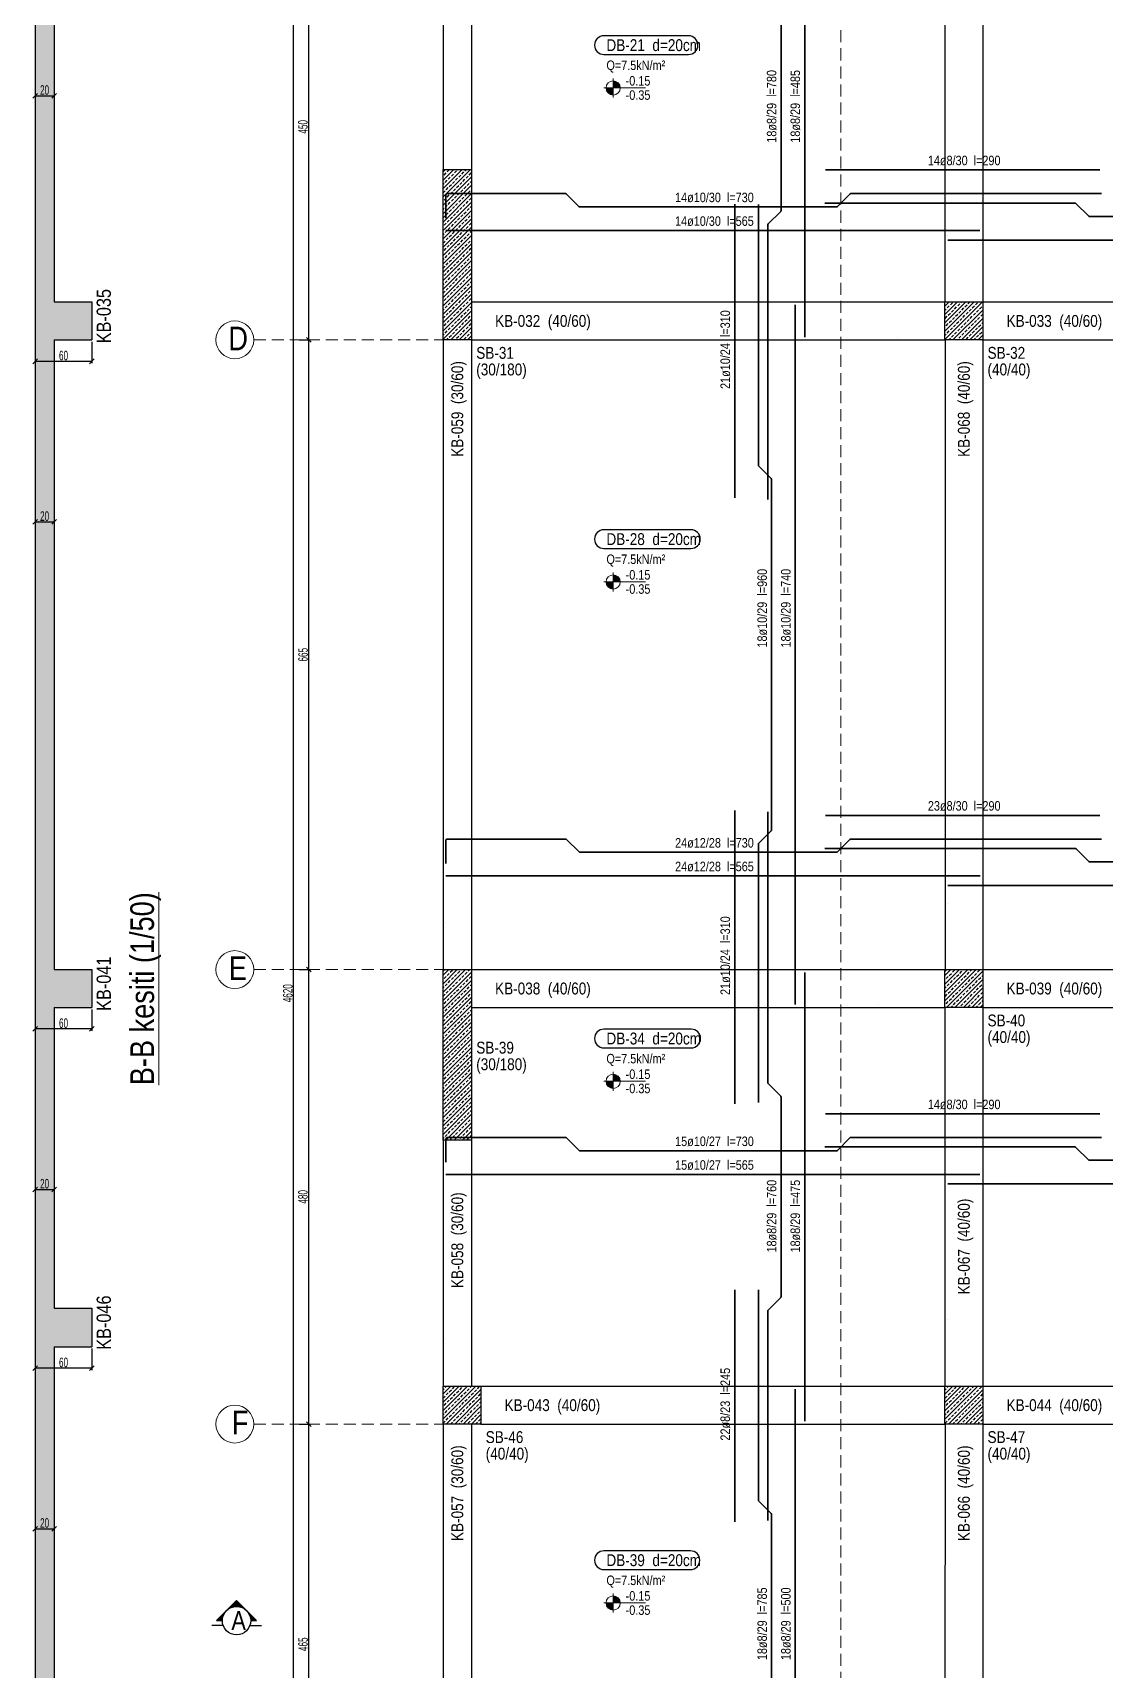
# Model space of a CAD drawing. Header units: millimetres. Extents: x 2018 to 8411, y 702 to 6024.
# Drawn here: x 2051 to 3184, y 2547 to 4277 of the extents above; entities that cross this region are included whole.
import ezdxf
from ezdxf.enums import TextEntityAlignment as Align

# ---------------------------------------------------------------- set-up
doc = ezdxf.new("R2010")
doc.units = ezdxf.units.MM
doc.linetypes.add('DASHED', pattern=[19.05, 12.7, -6.35])
for name, color, linetype, lineweight in [('AKS BALONU (BEYKENT)', 7, 'Continuous', 20), ('AKS CIZGISI (BEYKENT)', 252, 'DASHED', 20), ('AKS NO (BEYKENT)', 3, 'Continuous', 20), ('AKS OLCU (BEYKENT)', 200, 'Continuous', 20), ('DONATI (BEYKENT)', 4, 'Continuous', 35), ('DONATI YAZISI (BEYKENT)', 3, 'Continuous', 20), ('DOSEME ISMI (BEYKENT)', 9, 'Continuous', 20), ('DOSEME PAFTA (BEYKENT)', 3, 'Continuous', 20), ('DOSEME SINIRI (BEYKENT)', 2, 'Continuous', 30), ('KESIT (BEYKENT)', 151, 'Continuous', 25), ('KESIT ISMI (BEYKENT)', 6, 'Continuous', 20), ('KIRIS (BEYKENT)', 2, 'Continuous', 30), ('KIRIS ISMI (BEYKENT)', 40, 'Continuous', 20), ('KOLON (BEYKENT)', 3, 'Continuous', 30), ('KOLON ISMI (BEYKENT)', 91, 'Continuous', 20), ('KOT CIZGI (BEYKENT)', 120, 'Continuous', 20), ('KOT YAZI (BEYKENT)', 7, 'Continuous', 20), ('LGP_SLAB', 6, 'Continuous', 30), ('OLCU (BEYKENT)', 14, 'Continuous', 20), ('TARAMA (BEYKENT)', 252, 'Continuous', 25), ('YAZI (BEYKENT)', 140, 'Continuous', 20)]:
    doc.layers.add(name, color=color, linetype=linetype, lineweight=lineweight)
doc.styles.add('DONATI YAZISI (BEYKENT)', font='')
doc.styles.add('DSMOLC-50', font='bahnschrift light condensed', dxfattribs={"width": 0.75, "height": 10})
doc.styles.add('KLNOLC-25', font='bahnschrift light condensed', dxfattribs={"width": 0.75, "height": 10})
doc.styles.add('KOT (BEYKENT)', font='')
doc.styles.add('stastyle', font='RomanSTA.ttf')
doc.styles.add('YAZI (BEYKENT)', font='')
doc.styles.get('DONATI YAZISI (BEYKENT)').set_extended_font_data('Bahnschrift Light Condensed')
doc.styles.get('KOT (BEYKENT)').set_extended_font_data('Bahnschrift Light Condensed')
doc.styles.get('YAZI (BEYKENT)').set_extended_font_data('Bahnschrift Light Condensed')
doc.dimstyles.new('DSMOLC-50', dxfattribs={"dimtxt": 10, "dimasz": 5, "dimexe": 2, "dimexo": 2, "dimgap": 1, "dimtad": 1, "dimdec": 1, "dimrnd": 0.5, "dimzin": 12, "dimdsep": 46, "dimtxsty": 'DSMOLC-50', "dimblk": 'OBLIQUE', "dimblk1": 'OBLIQUE', "dimblk2": 'OBLIQUE', "dimcen": 0, "dimclrt": 7, "dimadec": 0, "dimazin": 0, "dimtfac": 1, "dimtdec": 4, "dimtix": 1, "dimtmove": 2, "dimatfit": 3, "dimfxl": 1, "dimtzin": 0, "dimarcsym": 0})
pattern_1 = [(45, (1036.827, 1029.5085), (-4.419417, 4.419417), []), (45, (1041.2465, 1029.5085), (-4.419417, 4.419417), [3.125, -1.5625])]

# ---------------------------------------------------------------- blocks, each defined once
blk = doc.blocks.new('_Oblique')
at = {"color": 0, "linetype": 'ByBlock', "lineweight": -2}
blk.add_line((-0.5, -0.5), (0.5, 0.5), dxfattribs=at)
blk = doc.blocks.new('*D131')
at = {"layer": 'AKS OLCU (BEYKENT)', "color": 0, "lineweight": -2, "transparency": 16777216}
for p, q in [((2332.4, 2807.4), (2344.4, 2807.4)), ((2342.4, 2342.4), (2342.4, 2807.4)), ((2332.4, 2342.4), (2344.4, 2342.4))]:
    blk.add_line(p, q, dxfattribs=at)
at = {"layer": 'DEFPOINTS', "color": 0, "transparency": 16777216}
for p in [(2330.4, 2807.4), (2342.4, 2807.4), (2330.4, 2342.4)]:
    blk.add_point(p, dxfattribs=at)
at = {"layer": 'AKS OLCU (BEYKENT)', "color": 0, "lineweight": -2, "transparency": 16777216, "xscale": 5, "yscale": 5, "zscale": 5}
for p, rotation in [((2342.4, 2807.4), 90), ((2342.4, 2342.4), 270)]:
    blk.add_blockref('_Oblique', p, dxfattribs=dict(at, rotation=rotation))
at = {"layer": 'AKS OLCU (BEYKENT)', "color": 7, "transparency": 16777216, "insert": (2336.4, 2574.9), "char_height": 10, "attachment_point": 5, "rotation": 90, "style": 'DSMOLC-50'}
blk.add_mtext('465', dxfattribs=at)
blk = doc.blocks.new('*D132')
at = {"layer": 'AKS OLCU (BEYKENT)', "color": 0, "lineweight": -2, "transparency": 16777216}
for p, q in [((2332.4, 3287.4), (2344.4, 3287.4)), ((2342.4, 2807.4), (2342.4, 3287.4)), ((2332.4, 2807.4), (2344.4, 2807.4))]:
    blk.add_line(p, q, dxfattribs=at)
at = {"layer": 'DEFPOINTS', "color": 0, "transparency": 16777216}
for p in [(2330.4, 3287.4), (2342.4, 3287.4), (2330.4, 2807.4)]:
    blk.add_point(p, dxfattribs=at)
at = {"layer": 'AKS OLCU (BEYKENT)', "color": 0, "lineweight": -2, "transparency": 16777216, "xscale": 5, "yscale": 5, "zscale": 5}
for p, rotation in [((2342.4, 3287.4), 90), ((2342.4, 2807.4), 270)]:
    blk.add_blockref('_Oblique', p, dxfattribs=dict(at, rotation=rotation))
at = {"layer": 'AKS OLCU (BEYKENT)', "color": 7, "transparency": 16777216, "insert": (2336.3, 3047.4), "char_height": 10, "attachment_point": 5, "rotation": 90, "style": 'DSMOLC-50'}
blk.add_mtext('480', dxfattribs=at)
blk = doc.blocks.new('*D133')
at = {"layer": 'AKS OLCU (BEYKENT)', "color": 0, "lineweight": -2, "transparency": 16777216}
for p, q in [((2332.4, 3952.4), (2344.4, 3952.4)), ((2342.4, 3287.4), (2342.4, 3952.4)), ((2332.4, 3287.4), (2344.4, 3287.4))]:
    blk.add_line(p, q, dxfattribs=at)
at = {"layer": 'DEFPOINTS', "color": 0, "transparency": 16777216}
for p in [(2330.4, 3952.4), (2342.4, 3952.4), (2330.4, 3287.4)]:
    blk.add_point(p, dxfattribs=at)
at = {"layer": 'AKS OLCU (BEYKENT)', "color": 0, "lineweight": -2, "transparency": 16777216, "xscale": 5, "yscale": 5, "zscale": 5}
for p, rotation in [((2342.4, 3952.4), 90), ((2342.4, 3287.4), 270)]:
    blk.add_blockref('_Oblique', p, dxfattribs=dict(at, rotation=rotation))
at = {"layer": 'AKS OLCU (BEYKENT)', "color": 7, "transparency": 16777216, "insert": (2336.4, 3619.9), "char_height": 10, "attachment_point": 5, "rotation": 90, "style": 'DSMOLC-50'}
blk.add_mtext('665', dxfattribs=at)
blk = doc.blocks.new('*D134')
at = {"layer": 'AKS OLCU (BEYKENT)', "color": 0, "lineweight": -2, "transparency": 16777216}
for p, q in [((2332.4, 4402.4), (2344.4, 4402.4)), ((2342.4, 3952.4), (2342.4, 4402.4)), ((2332.4, 3952.4), (2344.4, 3952.4))]:
    blk.add_line(p, q, dxfattribs=at)
at = {"layer": 'DEFPOINTS', "color": 0, "transparency": 16777216}
for p in [(2330.4, 4402.4), (2342.4, 4402.4), (2330.4, 3952.4)]:
    blk.add_point(p, dxfattribs=at)
at = {"layer": 'AKS OLCU (BEYKENT)', "color": 0, "lineweight": -2, "transparency": 16777216, "xscale": 5, "yscale": 5, "zscale": 5}
for p, rotation in [((2342.4, 4402.4), 90), ((2342.4, 3952.4), 270)]:
    blk.add_blockref('_Oblique', p, dxfattribs=dict(at, rotation=rotation))
at = {"layer": 'AKS OLCU (BEYKENT)', "color": 7, "transparency": 16777216, "insert": (2336.3, 4177.4), "char_height": 10, "attachment_point": 5, "rotation": 90, "style": 'DSMOLC-50'}
blk.add_mtext('450', dxfattribs=at)
blk = doc.blocks.new('*D137')
at = {"layer": 'AKS OLCU (BEYKENT)', "color": 0, "lineweight": -2, "transparency": 16777216}
for p, q in [((2328.4, 5572.4), (2324.4, 5572.4)), ((2326.4, 952.4), (2326.4, 5572.4)), ((2328.4, 952.4), (2324.4, 952.4))]:
    blk.add_line(p, q, dxfattribs=at)
at = {"layer": 'DEFPOINTS', "color": 0, "transparency": 16777216}
for p in [(2326.4, 5572.4), (2330.4, 5572.4), (2330.4, 952.4)]:
    blk.add_point(p, dxfattribs=at)
at = {"layer": 'AKS OLCU (BEYKENT)', "color": 0, "lineweight": -2, "transparency": 16777216, "xscale": 5, "yscale": 5, "zscale": 5}
for p, rotation in [((2326.4, 5572.4), 90), ((2326.4, 952.4), 270)]:
    blk.add_blockref('_Oblique', p, dxfattribs=dict(at, rotation=rotation))
at = {"layer": 'AKS OLCU (BEYKENT)', "color": 7, "transparency": 16777216, "insert": (2320.3, 3262.4), "char_height": 10, "attachment_point": 5, "rotation": 90, "style": 'DSMOLC-50'}
blk.add_mtext('4620', dxfattribs=at)
blk = doc.blocks.new('*D158')
at = {"layer": 'DEFPOINTS', "color": 0, "transparency": 16777216}
for p in [(2053.4, 4227.6), (2073.4, 4227.6), (2073.4, 4210.1)]:
    blk.add_point(p, dxfattribs=at)
at = {"layer": 'OLCU (BEYKENT)', "color": 0, "lineweight": -2, "transparency": 16777216}
for p, q in [((2053.4, 4225.6), (2053.4, 4208.1)), ((2073.4, 4225.6), (2073.4, 4208.1)), ((2053.4, 4210.1), (2073.4, 4210.1))]:
    blk.add_line(p, q, dxfattribs=at)
at = {"layer": 'OLCU (BEYKENT)', "color": 0, "lineweight": -2, "transparency": 16777216, "xscale": 5, "yscale": 5, "zscale": 5, "rotation": 180}
blk.add_blockref('_Oblique', (2053.4, 4210.1), dxfattribs=at)
at = {"layer": 'OLCU (BEYKENT)', "color": 0, "lineweight": -2, "transparency": 16777216, "xscale": 5, "yscale": 5, "zscale": 5}
blk.add_blockref('_Oblique', (2073.4, 4210.1), dxfattribs=at)
at = {"layer": 'OLCU (BEYKENT)', "color": 7, "lineweight": -3, "transparency": 16777216, "insert": (2063.4, 4216.2), "char_height": 10, "attachment_point": 5, "style": 'KLNOLC-25'}
blk.add_mtext('20', dxfattribs=at)
blk = doc.blocks.new('*D159')
at = {"layer": 'DEFPOINTS', "color": 0, "transparency": 16777216}
for p in [(2053.4, 3952.4), (2113.4, 3952.4), (2053.4, 3929.7)]:
    blk.add_point(p, dxfattribs=at)
at = {"layer": 'OLCU (BEYKENT)', "color": 0, "lineweight": -2, "transparency": 16777216}
for p, q in [((2053.4, 3950.4), (2053.4, 3927.7)), ((2113.4, 3950.4), (2113.4, 3927.7)), ((2113.4, 3929.7), (2053.4, 3929.7))]:
    blk.add_line(p, q, dxfattribs=at)
at = {"layer": 'OLCU (BEYKENT)', "color": 0, "lineweight": -2, "transparency": 16777216, "xscale": 5, "yscale": 5, "zscale": 5, "rotation": 180}
blk.add_blockref('_Oblique', (2053.4, 3929.7), dxfattribs=at)
at = {"layer": 'OLCU (BEYKENT)', "color": 0, "lineweight": -2, "transparency": 16777216, "xscale": 5, "yscale": 5, "zscale": 5}
blk.add_blockref('_Oblique', (2113.4, 3929.7), dxfattribs=at)
at = {"layer": 'OLCU (BEYKENT)', "color": 7, "lineweight": -3, "transparency": 16777216, "insert": (2083.4, 3935.8), "char_height": 10, "attachment_point": 5, "style": 'KLNOLC-25'}
blk.add_mtext('60', dxfattribs=at)
blk = doc.blocks.new('*D160')
at = {"layer": 'DEFPOINTS', "color": 0, "transparency": 16777216}
for p in [(2053.4, 3777.6), (2073.4, 3777.6), (2073.4, 3760.1)]:
    blk.add_point(p, dxfattribs=at)
at = {"layer": 'OLCU (BEYKENT)', "color": 0, "lineweight": -2, "transparency": 16777216}
for p, q in [((2053.4, 3775.6), (2053.4, 3758.1)), ((2073.4, 3775.6), (2073.4, 3758.1)), ((2053.4, 3760.1), (2073.4, 3760.1))]:
    blk.add_line(p, q, dxfattribs=at)
at = {"layer": 'OLCU (BEYKENT)', "color": 0, "lineweight": -2, "transparency": 16777216, "xscale": 5, "yscale": 5, "zscale": 5, "rotation": 180}
blk.add_blockref('_Oblique', (2053.4, 3760.1), dxfattribs=at)
at = {"layer": 'OLCU (BEYKENT)', "color": 0, "lineweight": -2, "transparency": 16777216, "xscale": 5, "yscale": 5, "zscale": 5}
blk.add_blockref('_Oblique', (2073.4, 3760.1), dxfattribs=at)
at = {"layer": 'OLCU (BEYKENT)', "color": 7, "lineweight": -3, "transparency": 16777216, "insert": (2063.4, 3766.2), "char_height": 10, "attachment_point": 5, "style": 'KLNOLC-25'}
blk.add_mtext('20', dxfattribs=at)
blk = doc.blocks.new('*D161')
at = {"layer": 'DEFPOINTS', "color": 0, "transparency": 16777216}
for p in [(2053.4, 3247.4), (2113.4, 3247.4), (2053.4, 3224.7)]:
    blk.add_point(p, dxfattribs=at)
at = {"layer": 'OLCU (BEYKENT)', "color": 0, "lineweight": -2, "transparency": 16777216}
for p, q in [((2053.4, 3245.4), (2053.4, 3222.7)), ((2113.4, 3245.4), (2113.4, 3222.7)), ((2113.4, 3224.7), (2053.4, 3224.7))]:
    blk.add_line(p, q, dxfattribs=at)
at = {"layer": 'OLCU (BEYKENT)', "color": 0, "lineweight": -2, "transparency": 16777216, "xscale": 5, "yscale": 5, "zscale": 5, "rotation": 180}
blk.add_blockref('_Oblique', (2053.4, 3224.7), dxfattribs=at)
at = {"layer": 'OLCU (BEYKENT)', "color": 0, "lineweight": -2, "transparency": 16777216, "xscale": 5, "yscale": 5, "zscale": 5}
blk.add_blockref('_Oblique', (2113.4, 3224.7), dxfattribs=at)
at = {"layer": 'OLCU (BEYKENT)', "color": 7, "lineweight": -3, "transparency": 16777216, "insert": (2083.4, 3230.8), "char_height": 10, "attachment_point": 5, "style": 'KLNOLC-25'}
blk.add_mtext('60', dxfattribs=at)
blk = doc.blocks.new('*D162')
at = {"layer": 'DEFPOINTS', "color": 0, "transparency": 16777216}
for p in [(2053.4, 3072.6), (2073.4, 3072.6), (2073.4, 3055.1)]:
    blk.add_point(p, dxfattribs=at)
at = {"layer": 'OLCU (BEYKENT)', "color": 0, "lineweight": -2, "transparency": 16777216}
for p, q in [((2053.4, 3070.6), (2053.4, 3053.1)), ((2073.4, 3070.6), (2073.4, 3053.1)), ((2053.4, 3055.1), (2073.4, 3055.1))]:
    blk.add_line(p, q, dxfattribs=at)
at = {"layer": 'OLCU (BEYKENT)', "color": 0, "lineweight": -2, "transparency": 16777216, "xscale": 5, "yscale": 5, "zscale": 5, "rotation": 180}
blk.add_blockref('_Oblique', (2053.4, 3055.1), dxfattribs=at)
at = {"layer": 'OLCU (BEYKENT)', "color": 0, "lineweight": -2, "transparency": 16777216, "xscale": 5, "yscale": 5, "zscale": 5}
blk.add_blockref('_Oblique', (2073.4, 3055.1), dxfattribs=at)
at = {"layer": 'OLCU (BEYKENT)', "color": 7, "lineweight": -3, "transparency": 16777216, "insert": (2063.4, 3061.2), "char_height": 10, "attachment_point": 5, "style": 'KLNOLC-25'}
blk.add_mtext('20', dxfattribs=at)
blk = doc.blocks.new('*D163')
at = {"layer": 'DEFPOINTS', "color": 0, "transparency": 16777216}
for p in [(2053.4, 2889.1), (2113.4, 2889.1), (2053.4, 2866.4)]:
    blk.add_point(p, dxfattribs=at)
at = {"layer": 'OLCU (BEYKENT)', "color": 0, "lineweight": -2, "transparency": 16777216}
for p, q in [((2053.4, 2887.1), (2053.4, 2864.4)), ((2113.4, 2887.1), (2113.4, 2864.4)), ((2113.4, 2866.4), (2053.4, 2866.4))]:
    blk.add_line(p, q, dxfattribs=at)
at = {"layer": 'OLCU (BEYKENT)', "color": 0, "lineweight": -2, "transparency": 16777216, "xscale": 5, "yscale": 5, "zscale": 5, "rotation": 180}
blk.add_blockref('_Oblique', (2053.4, 2866.4), dxfattribs=at)
at = {"layer": 'OLCU (BEYKENT)', "color": 0, "lineweight": -2, "transparency": 16777216, "xscale": 5, "yscale": 5, "zscale": 5}
blk.add_blockref('_Oblique', (2113.4, 2866.4), dxfattribs=at)
at = {"layer": 'OLCU (BEYKENT)', "color": 7, "lineweight": -3, "transparency": 16777216, "insert": (2083.4, 2872.5), "char_height": 10, "attachment_point": 5, "style": 'KLNOLC-25'}
blk.add_mtext('60', dxfattribs=at)
blk = doc.blocks.new('*D164')
at = {"layer": 'DEFPOINTS', "color": 0, "transparency": 16777216}
for p in [(2053.4, 2714.3), (2073.4, 2714.3), (2073.4, 2696.8)]:
    blk.add_point(p, dxfattribs=at)
at = {"layer": 'OLCU (BEYKENT)', "color": 0, "lineweight": -2, "transparency": 16777216}
for p, q in [((2053.4, 2712.3), (2053.4, 2694.8)), ((2073.4, 2712.3), (2073.4, 2694.8)), ((2053.4, 2696.8), (2073.4, 2696.8))]:
    blk.add_line(p, q, dxfattribs=at)
at = {"layer": 'OLCU (BEYKENT)', "color": 0, "lineweight": -2, "transparency": 16777216, "xscale": 5, "yscale": 5, "zscale": 5, "rotation": 180}
blk.add_blockref('_Oblique', (2053.4, 2696.8), dxfattribs=at)
at = {"layer": 'OLCU (BEYKENT)', "color": 0, "lineweight": -2, "transparency": 16777216, "xscale": 5, "yscale": 5, "zscale": 5}
blk.add_blockref('_Oblique', (2073.4, 2696.8), dxfattribs=at)
at = {"layer": 'OLCU (BEYKENT)', "color": 7, "lineweight": -3, "transparency": 16777216, "insert": (2063.4, 2702.9), "char_height": 10, "attachment_point": 5, "style": 'KLNOLC-25'}
blk.add_mtext('20', dxfattribs=at)

msp = doc.modelspace()

# ---------------------------------------------------------------- hatches: boundary and pattern name
at = {"layer": 'KESIT (BEYKENT)', "lineweight": -3}
h = msp.add_hatch(color=256, dxfattribs=at)
h.dxf.hatch_style = 1
h.paths.add_polyline_path([(2276.75, 2610.43), (2266.14, 2621.04), (2255.54, 2610.43, -0.1989124), (2266.14, 2614.83, -0.1989124)])
h = msp.add_hatch(color=256, dxfattribs=at)
h.dxf.hatch_style = 1
h.paths.add_polyline_path([(2251.14, 2599.83, -0.1989124), (2255.54, 2610.43), (2244.93, 2599.83)])
h = msp.add_hatch(color=256, dxfattribs=at)
h.dxf.hatch_style = 1
h.paths.add_polyline_path([(2287.36, 2599.83), (2276.75, 2610.43, -0.1989124), (2281.14, 2599.83)])
at = {"layer": 'KOT CIZGI (BEYKENT)'}
h = msp.add_hatch(color=256, dxfattribs=at)
h.dxf.hatch_style = 1
h.paths.add_polyline_path([(2663.93, 4225.96), (2663.93, 4218.46), (2671.43, 4218.46, 0.4142136)])
h = msp.add_hatch(color=256, dxfattribs=at)
h.dxf.hatch_style = 1
h.paths.add_polyline_path([(2663.93, 4218.46), (2656.43, 4218.46, 0.4142136), (2663.93, 4210.96)])
h = msp.add_hatch(color=256, dxfattribs=at)
h.dxf.hatch_style = 1
h.paths.add_polyline_path([(2663.93, 3704.29), (2663.93, 3696.79), (2671.43, 3696.79, 0.4142136)])
h = msp.add_hatch(color=256, dxfattribs=at)
h.dxf.hatch_style = 1
h.paths.add_polyline_path([(2663.93, 3696.79), (2656.43, 3696.79, 0.4142136), (2663.93, 3689.29)])
h = msp.add_hatch(color=256, dxfattribs=at)
h.dxf.hatch_style = 1
h.paths.add_polyline_path([(2663.93, 3169.38), (2656.43, 3169.38, 0.4142136), (2663.93, 3161.88)])
h = msp.add_hatch(color=256, dxfattribs=at)
h.dxf.hatch_style = 1
h.paths.add_polyline_path([(2663.93, 3176.88), (2663.93, 3169.38), (2671.43, 3169.38, 0.4142136)])
h = msp.add_hatch(color=256, dxfattribs=at)
h.dxf.hatch_style = 1
h.paths.add_polyline_path([(2663.93, 2618.46), (2656.43, 2618.46, 0.4142136), (2663.93, 2610.96)])
h = msp.add_hatch(color=256, dxfattribs=at)
h.dxf.hatch_style = 1
h.paths.add_polyline_path([(2663.93, 2625.96), (2663.93, 2618.46), (2671.43, 2618.46, 0.4142136)])
at = {"layer": 'TARAMA (BEYKENT)', "lineweight": -3}
h = msp.add_hatch(dxfattribs=at)
h.set_pattern_fill('ANSI33', color=256)
h.set_pattern_definition([(45, (1137.328, 1029.5085), (-4.490128, 4.490128), []), (45, (1141.818, 1029.5085), (-4.490128, 4.490128), [3.175, -1.5875])])
h.paths.add_polyline_path([(2113.38, 1682.41), (2073.38, 1682.41), (2073.38, 2342.41), (2113.38, 2342.41), (2113.38, 2402.41), (2073.38, 2402.41), (2073.38, 2889.1), (2113.38, 2889.1), (2113.38, 2929.64), (2073.38, 2929.64), (2073.38, 3247.41), (2113.38, 3247.41), (2113.38, 3287.41), (2073.38, 3287.41), (2073.38, 3952.41), (2113.38, 3952.41), (2113.38, 3992.41), (2073.38, 3992.41), (2073.38, 4402.41), (2113.38, 4402.41), (2113.38, 4442.41), (2073.38, 4442.41), (2073.38, 4852.41), (2113.38, 4852.41), (2113.38, 4892.41), (2073.38, 4892.41), (2073.38, 5532.41), (2113.38, 5532.41), (2113.38, 5572.41), (2053.38, 5572.41), (2053.38, 4852.41), (2053.38, 4442.41), (2053.38, 3247.41), (2053.38, 2929.64), (2053.38, 1622.41), (2053.38, 977.41), (2053.38, 952.41), (2173.38, 952.41), (2173.38, 977.41), (2073.38, 977.41), (2073.38, 1622.41), (2113.38, 1622.41)])
at = {"layer": 'TARAMA (BEYKENT)'}
h = msp.add_hatch(dxfattribs=at)
h.set_pattern_fill('ANSI33', color=256, style=0, pattern_type=0)
h.set_pattern_definition(pattern_1)
h.paths.add_polyline_path([(2484.3, 4132.41), (2514.3, 4132.41), (2514.3, 3952.41), (2484.3, 3952.41)], flags=0)
h = msp.add_hatch(dxfattribs=at)
h.set_pattern_fill('ANSI33', color=256, style=0, pattern_type=0)
h.set_pattern_definition(pattern_1)
h.paths.add_polyline_path([(3014.3, 3992.41), (3054.3, 3992.41), (3054.3, 3952.41), (3014.3, 3952.41)], flags=0)
h = msp.add_hatch(dxfattribs=at)
h.set_pattern_fill('ANSI33', color=256, style=0, pattern_type=0)
h.set_pattern_definition(pattern_1)
h.paths.add_polyline_path([(2484.3, 3287.41), (2514.3, 3287.41), (2514.3, 3107.41), (2484.3, 3107.41)], flags=0)
h = msp.add_hatch(dxfattribs=at)
h.set_pattern_fill('ANSI33', color=256, style=0, pattern_type=0)
h.set_pattern_definition(pattern_1)
h.paths.add_polyline_path([(3014.3, 3287.41), (3054.3, 3287.41), (3054.3, 3247.41), (3014.3, 3247.41)], flags=0)
h = msp.add_hatch(dxfattribs=at)
h.set_pattern_fill('ANSI33', color=256, style=0, pattern_type=0)
h.set_pattern_definition(pattern_1)
h.paths.add_polyline_path([(2484.3, 2847.41), (2524.3, 2847.41), (2524.3, 2807.41), (2484.3, 2807.41)], flags=0)
h = msp.add_hatch(dxfattribs=at)
h.set_pattern_fill('ANSI33', color=256, style=0, pattern_type=0)
h.set_pattern_definition(pattern_1)
h.paths.add_polyline_path([(3014.3, 2847.41), (3054.3, 2847.41), (3054.3, 2807.41), (3014.3, 2807.41)], flags=0)

# ---------------------------------------------------------------- linework, layer by layer
at = {"layer": 'AKS BALONU (BEYKENT)'}
for centre in [(2264.3, 3952.41), (2264.3, 3287.41), (2264.3, 2807.41)]:
    msp.add_circle(centre, 20, dxfattribs=at)
at = {"layer": 'AKS CIZGISI (BEYKENT)'}
for p, q in [((2484.3, 742.41), (2484.3, 5772.41)), ((2904.3, 742.41), (2904.3, 5772.41)), ((3054.3, 742.41), (3054.3, 5772.41)), ((2284.3, 3952.41), (8369.3, 3952.41)), ((2284.3, 3287.41), (8369.3, 3287.41)), ((2284.3, 2807.41), (8369.3, 2807.41))]:
    msp.add_line(p, q, dxfattribs=at)
at = {"layer": 'DONATI (BEYKENT)'}
for points in [[(2827.27, 3783.84), (2827.27, 4073.79, -0.1989124), (2827.71, 4074.85), (2840.83, 4087.97, 0.1989124), (2841.27, 4089.03), (2841.27, 4305.79, 0.1989124), (2840.83, 4306.85), (2827.71, 4319.97, -0.1989124), (2827.27, 4321.03), (2827.27, 4547.24)], [(2487.2, 4080.88), (2487.2, 4105.35, -0.4142136), (2488.7, 4106.85), (2613.63, 4106.85, -0.1989124), (2614.7, 4106.41), (2627.82, 4093.29, 0.1989124), (2628.88, 4092.85), (2899.71, 4092.85, 0.1989124), (2900.77, 4093.29), (2913.89, 4106.41, -0.1989124), (2914.95, 4106.85), (3179.63, 4106.85)], [(2817.27, 3146.96), (2817.27, 3419.79, -0.1989124), (2817.71, 3420.85), (2830.83, 3433.97, 0.1989124), (2831.27, 3435.03), (2831.27, 3804.79, 0.1989124), (2830.83, 3805.85), (2817.71, 3818.97, -0.1989124), (2817.27, 3820.03), (2817.27, 4095.36)], [(2887.6, 4096.85), (3151.66, 4096.85, -0.1989124), (3152.72, 4096.41), (3165.84, 4083.29, 0.1989124), (3166.9, 4082.85), (3431.6, 4082.85, 0.1989124), (3432.66, 4083.29), (3445.78, 4096.41, -0.1989124), (3446.84, 4096.85), (3766, 4096.85)], [(2827.27, 2705.71), (2827.27, 2926.79, -0.1989124), (2827.71, 2927.85), (2840.83, 2940.97, 0.1989124), (2841.27, 2942.03), (2841.27, 3152.79, 0.1989124), (2840.83, 3153.85), (2827.71, 3166.97, -0.1989124), (2827.27, 3168.03), (2827.27, 3454.11)], [(2487.2, 3399.31), (2487.2, 3423.77, -0.4142136), (2488.7, 3425.27), (2613.65, 3425.27, -0.1989124), (2614.71, 3424.83), (2627.83, 3411.71, 0.1989124), (2628.89, 3411.27), (2899.75, 3411.27, 0.1989124), (2900.81, 3411.71), (2913.93, 3424.83, -0.1989124), (2914.99, 3425.27), (3179.64, 3425.27)], [(2887.6, 3415.27), (3151.71, 3415.27, -0.1989124), (3152.77, 3414.83), (3165.89, 3401.71, 0.1989124), (3166.95, 3401.27), (3431.61, 3401.27, 0.1989124), (3432.67, 3401.71), (3445.79, 3414.83, -0.1989124), (3446.85, 3415.27), (3766, 3415.27)], [(2487.3, 3084.02), (2487.3, 3108.52, -0.4142136), (2488.8, 3110.02), (2613.68, 3110.02, -0.1989124), (2614.74, 3109.58), (2627.86, 3096.46, 0.1989124), (2628.92, 3096.02), (2899.68, 3096.02, 0.1989124), (2900.74, 3096.46), (2913.86, 3109.58, -0.1989124), (2914.92, 3110.02), (3179.7, 3110.02)], [(2887.59, 3100.02), (3151.66, 3100.02, -0.1989124), (3152.72, 3099.58), (3165.84, 3086.46, 0.1989124), (3166.9, 3086.02), (3431.6, 3086.02, 0.1989124), (3432.66, 3086.46), (3445.78, 3099.58, -0.1989124), (3446.84, 3100.02), (3765.99, 3100.02)], [(2817.27, 2175.71), (2817.27, 2482.79, -0.1989124), (2817.71, 2483.85), (2830.83, 2496.97, 0.1989124), (2831.27, 2498.03), (2831.27, 2711.79, 0.1989124), (2830.83, 2712.85), (2817.71, 2725.97, -0.1989124), (2817.27, 2727.03), (2817.27, 2949.11)]]:
    msp.add_lwpolyline(points, format="xyb", dxfattribs=at)
for points in [[(2866.27, 3955.41), (2866.27, 4439.41)], [(2888.05, 4131.85), (3178.05, 4131.85)], [(2792.27, 3785.54), (2792.27, 4095.54)], [(2487.2, 4067.85), (3051.3, 4067.85)], [(3017.36, 4057.85), (3581.3, 4057.85)], [(2856.27, 3250.41), (2856.27, 3989.41)], [(2792.27, 3145.54), (2792.27, 3455.54)], [(2888.09, 3450.27), (3178.09, 3450.27)], [(2487.2, 3386.27), (3051.36, 3386.27)], [(3017.4, 3376.27), (3581.24, 3376.27)], [(2866.27, 2810.41), (2866.27, 3284.41)], [(2888.04, 3135.02), (3178.04, 3135.02)], [(2487.3, 3071.02), (3051.3, 3071.02)], [(3017.3, 3061.02), (3581.3, 3061.02)], [(2792.27, 2704.29), (2792.27, 2949.29)], [(2856.27, 2345.41), (2856.27, 2844.41)]]:
    msp.add_lwpolyline(points, dxfattribs=at)
at = {"layer": 'DOSEME PAFTA (BEYKENT)', "lineweight": -3}
for points in [[(2654.16, 4253.76), (2743.52, 4253.76, 1), (2743.52, 4273.54), (2654.16, 4273.54, 1)], [(2654.16, 3732.09), (2746.02, 3732.09, 1), (2746.02, 3751.87), (2654.16, 3751.87, 1)], [(2654.16, 3204.68), (2746.33, 3204.68, 1), (2746.33, 3224.46), (2654.16, 3224.46, 1)], [(2654.16, 2653.76), (2745.52, 2653.76, 1), (2745.52, 2673.54), (2654.16, 2673.54, 1)]]:
    msp.add_lwpolyline(points, format="xyb", close=True, dxfattribs=at)
at = {"layer": 'DOSEME SINIRI (BEYKENT)'}
for p, q in [((2053.38, 4442.41), (2053.38, 3247.41)), ((2073.38, 4402.41), (2073.38, 3992.41)), ((2073.38, 3992.41), (2113.38, 3992.41)), ((2113.38, 3992.41), (2113.38, 3952.41)), ((2073.38, 3952.41), (2113.38, 3952.41)), ((2073.38, 3952.41), (2073.38, 3287.41)), ((2073.38, 3287.41), (2113.38, 3287.41)), ((2113.38, 3287.41), (2113.38, 3247.41)), ((2053.38, 3247.41), (2053.38, 2929.64)), ((2073.38, 3247.41), (2113.38, 3247.41)), ((2073.38, 3247.41), (2073.38, 2929.64)), ((2053.38, 2929.64), (2053.38, 1622.41)), ((2073.38, 2929.64), (2113.38, 2929.64)), ((2113.38, 2929.64), (2113.38, 2889.1)), ((2073.38, 2889.1), (2113.38, 2889.1)), ((2073.38, 2889.1), (2073.38, 2402.41))]:
    msp.add_line(p, q, dxfattribs=at)
at = {"layer": 'KESIT (BEYKENT)', "lineweight": -3, "flags": 128}
for points in [[(2281.14, 2599.83), (2287.36, 2599.83), (2266.14, 2621.04), (2244.93, 2599.83), (2251.14, 2599.83)], [(2252, 2594.83), (2239.93, 2594.83)], [(2280.29, 2594.83), (2292.36, 2594.83)]]:
    msp.add_lwpolyline(points, dxfattribs=at)
at = {"layer": 'KESIT (BEYKENT)', "lineweight": -3}
msp.add_circle((2266.14, 2599.83), 15, dxfattribs=at)
at = {"layer": 'KIRIS (BEYKENT)'}
for p, q in [((2484.2, 4402.31), (2484.2, 4132.31)), ((2514.3, 4402.31), (2514.2, 4132.31)), ((3014.4, 4402.31), (3014.3, 3992.41)), ((3054.3, 4402.31), (3054.3, 3992.41)), ((2514.2, 3992.41), (3014.3, 3992.41)), ((3054.4, 3992.41), (3544.2, 3992.41)), ((2484.2, 3952.31), (2484.2, 3287.51)), ((2514.3, 3952.31), (2514.2, 3287.51)), ((2514.3, 3952.41), (3014.3, 3952.41)), ((3014.4, 3952.31), (3014.4, 3287.51)), ((3054.3, 3952.31), (3054.4, 3287.51)), ((3054.4, 3952.41), (3544.2, 3952.41)), ((2514.2, 3287.41), (3014.4, 3287.41)), ((3054.4, 3287.41), (3544.2, 3287.41)), ((2514.2, 3247.41), (3014.3, 3247.41)), ((3014.3, 3247.41), (3014.3, 2847.41)), ((3054.3, 3247.41), (3054.3, 2847.41)), ((3054.4, 3247.41), (3544.2, 3247.41)), ((2484.2, 3107.51), (2484.2, 2847.31)), ((2514.3, 3107.51), (2514.3, 2847.31)), ((2524.2, 2847.41), (3014.3, 2847.41)), ((3054.4, 2847.41), (3544.2, 2847.41)), ((2484.2, 2807.31), (2484.2, 2522.31)), ((2514.3, 2807.31), (2514.2, 2522.31)), ((2524.2, 2807.41), (3014.3, 2807.41)), ((3014.4, 2807.31), (3014.3, 2402.41)), ((3054.3, 2807.31), (3054.3, 2402.41)), ((3054.4, 2807.41), (3544.2, 2807.41))]:
    msp.add_line(p, q, dxfattribs=at)
at = {"layer": 'KOLON (BEYKENT)'}
for points in [[(2484.3, 4132.41), (2514.3, 4132.41), (2514.3, 3952.41), (2484.3, 3952.41)], [(3014.3, 3992.41), (3054.3, 3992.41), (3054.3, 3952.41), (3014.3, 3952.41)], [(2484.3, 3287.41), (2514.3, 3287.41), (2514.3, 3107.41), (2484.3, 3107.41)], [(3014.3, 3287.41), (3054.3, 3287.41), (3054.3, 3247.41), (3014.3, 3247.41)], [(2484.3, 2847.41), (2524.3, 2847.41), (2524.3, 2807.41), (2484.3, 2807.41)], [(3014.3, 2847.41), (3054.3, 2847.41), (3054.3, 2807.41), (3014.3, 2807.41)]]:
    msp.add_lwpolyline(points, close=True, dxfattribs=at)
at = {"layer": 'KOT CIZGI (BEYKENT)'}
for p, q in [((2663.93, 4228.46), (2663.93, 4208.46)), ((2653.93, 4218.46), (2697.96, 4218.46)), ((2663.93, 3706.79), (2663.93, 3686.79)), ((2653.93, 3696.79), (2697.96, 3696.79)), ((2653.93, 3169.38), (2697.96, 3169.38)), ((2663.93, 3179.38), (2663.93, 3159.38)), ((2653.93, 2618.46), (2697.96, 2618.46)), ((2663.93, 2628.46), (2663.93, 2608.46))]:
    msp.add_line(p, q, dxfattribs=at)
for centre in [(2663.93, 4218.46), (2663.93, 3696.79), (2663.93, 3169.38), (2663.93, 2618.46)]:
    msp.add_circle(centre, 7.5, dxfattribs=at)

# ---------------------------------------------------------------- texts
at = {"layer": 'AKS NO (BEYKENT)', "style": 'YAZI (BEYKENT)'}
for s, p in [('D', (2257.52, 3941.41)), ('E', (2257.99, 3276.41)), ('F', (2261.21, 2796.41))]:
    msp.add_text(s, height=25, dxfattribs=at).set_placement(p)
at = {"layer": 'DONATI YAZISI (BEYKENT)', "style": 'DONATI YAZISI (BEYKENT)'}
for s, p in [(' 18ø8/29  l=780', (2831.27, 4197.41)), (' 18ø8/29  l=485', (2856.27, 4197.41)), (' 21ø10/24  l=310', (2782.27, 3940.54)), (' 18ø10/29  l=960', (2821.27, 3667.44)), (' 18ø10/29  l=740', (2846.27, 3667.44)), (' 21ø10/24  l=310', (2782.27, 3300.54)), (' 18ø8/29  l=760', (2831.27, 3025.39)), (' 18ø8/29  l=475', (2856.27, 3025.39)), (' 22ø8/23  l=245', (2782.27, 2826.79)), (' 18ø8/29  l=785', (2821.27, 2594.91)), (' 18ø8/29  l=500', (2846.27, 2594.91))]:
    msp.add_text(s, height=10, rotation=90, dxfattribs=at).set_placement(p, align=Align.MIDDLE_CENTER)
for s, p in [(' 14ø8/30  l=290', (3033.05, 4141.85)), (' 14ø10/30  l=730', (2769.25, 4102.85)), (' 14ø10/30  l=565', (2769.25, 4077.85)), (' 23ø8/30  l=290', (3033.09, 3460.27)), (' 24ø12/28  l=730', (2769.28, 3421.27)), (' 24ø12/28  l=565', (2769.28, 3396.27)), (' 14ø8/30  l=290', (3033.04, 3145.02)), (' 15ø10/27  l=730', (2769.3, 3106.02)), (' 15ø10/27  l=565', (2769.3, 3081.02))]:
    msp.add_text(s, height=10, dxfattribs=at).set_placement(p, align=Align.MIDDLE_CENTER)
at = {"layer": 'DOSEME ISMI (BEYKENT)', "style": 'YAZI (BEYKENT)'}
for s, p in [('DB-21  d=20cm', (2656.8, 4257.41)), ('DB-28  d=20cm', (2656.8, 3735.74)), ('DB-34  d=20cm', (2656.8, 3208.34)), ('DB-39  d=20cm', (2656.8, 2657.41))]:
    msp.add_text(s, height=12.5, dxfattribs=at).set_placement(p)
at = {"layer": 'KESIT ISMI (BEYKENT)', "style": 'YAZI (BEYKENT)'}
msp.add_text('%%UB-B kesiti (1/50)', height=25, rotation=90, dxfattribs=at).set_placement((2178.92, 3165.34))
msp.add_text('A', height=20, dxfattribs=at).set_placement((2260.69, 2589.95))
at = {"layer": 'KIRIS ISMI (BEYKENT)', "style": 'YAZI (BEYKENT)'}
for s, height, p in [('KB-035', 15, (2133.38, 3948.81)), ('KB-059  (30/60)', 12.5, (2505.56, 3828.88)), ('KB-068  (40/60)', 12.5, (3040.56, 3828.79)), ('KB-041', 15, (2133.38, 3243.8)), ('KB-058  (30/60)', 12.5, (2505.56, 2951.01)), ('KB-067  (40/60)', 12.5, (3040.56, 2944.41)), ('KB-046', 15, (2133.38, 2885.93)), ('KB-057  (30/60)', 12.5, (2505.56, 2683.87)), ('KB-066  (40/60)', 12.5, (3040.56, 2683.74))]:
    msp.add_text(s, height=height, rotation=90, dxfattribs=at).set_placement(p)
for s, p in [('KB-032  (40/60)', (2539.2, 3966.16)), ('KB-033  (40/60)', (3079.4, 3966.16)), ('KB-038  (40/60)', (2539.2, 3261.16)), ('KB-039  (40/60)', (3079.4, 3261.16)), ('KB-043  (40/60)', (2549.2, 2821.16)), ('KB-044  (40/60)', (3079.4, 2821.16))]:
    msp.add_text(s, height=12.5, dxfattribs=at).set_placement(p)
at = {"layer": 'KOLON ISMI (BEYKENT)', "style": 'YAZI (BEYKENT)'}
for s, p in [('SB-31', (2519.3, 3932.41)), ('SB-32', (3059.3, 3932.41)), ('(30/180)', (2519.3, 3914.91)), ('(40/40)', (3059.3, 3914.91)), ('SB-40', (3059.3, 3227.41)), ('(40/40)', (3059.3, 3209.91)), ('SB-39', (2519.3, 3198.65)), ('(30/180)', (2519.3, 3181.15)), ('SB-46', (2529.3, 2787.41)), ('SB-47', (3059.3, 2787.41)), ('(40/40)', (2529.3, 2769.91)), ('(40/40)', (3059.3, 2769.91))]:
    msp.add_text(s, height=12.5, dxfattribs=at).set_placement(p)
at = {"layer": 'KOT YAZI (BEYKENT)', "style": 'KOT (BEYKENT)'}
for s, p in [(' -0.15', (2673.93, 4220.96)), (' -0.35', (2673.93, 4205.96)), (' -0.15', (2673.93, 3699.29)), (' -0.35', (2673.93, 3684.29)), (' -0.15', (2673.93, 3171.88)), (' -0.35', (2673.93, 3156.88)), (' -0.15', (2673.93, 2620.96)), (' -0.35', (2673.93, 2605.96))]:
    msp.add_text(s, height=10, dxfattribs=at).set_placement(p)
at = {"layer": 'LGP_SLAB', "style": 'stastyle'}
for s, p in [('& 1-.2- 1- 5.700001- 7.600001', (3017.29, 4062.41)), ('& 1-.2- 1- 0- 4.9', (2487.3, 4042.41)), ('& 1-.2- 1- 6.65- 4.500001', (2964.3, 3955.41)), ('& 1-.2- 1- 5.700001- 7.6', (3017.29, 3357.41)), ('& 1-.2- 1- 0- 4.9', (2487.3, 3337.41)), ('& 1-.2- 1- 4.799999- 4.500001', (2944.3, 3250.4)), ('& 1-.2- 1- 5.700001- 7.600001', (3017.29, 2917.41)), ('& 1-.2- 1- 0- 4.9', (2487.3, 2897.41)), ('& 1-.2- 1- 4.65- 6.65', (2964.3, 2810.41))]:
    msp.add_text(s, height=0.0005, dxfattribs=at).set_placement(p)
at = {"layer": 'YAZI (BEYKENT)', "style": 'YAZI (BEYKENT)'}
for p in [(2656.8, 4237.41), (2656.8, 3715.74), (2656.8, 3188.34), (2656.8, 2637.41)]:
    msp.add_text('Q=7.5kN/m²', height=10, dxfattribs=at).set_placement(p)

# ---------------------------------------------------------------- dimensions: what is measured, and where the dimension line sits
at = {"layer": 'AKS OLCU (BEYKENT)'}
for base, p1, p2, picture, middle in [((2326.41, 5572.41), (2330.41, 952.41), (2330.41, 5572.41), '*D137', (2320.31, 3262.41)), ((2342.41, 4402.41), (2330.41, 3952.41), (2330.41, 4402.41), '*D134', (2336.31, 4177.41)), ((2342.41, 3952.41), (2330.41, 3287.41), (2330.41, 3952.41), '*D133', (2336.36, 3619.91)), ((2342.41, 3287.41), (2330.41, 2807.41), (2330.41, 3287.41), '*D132', (2336.31, 3047.41)), ((2342.41, 2807.41), (2330.41, 2342.41), (2330.41, 2807.41), '*D131', (2336.36, 2574.91))]:
    dim = msp.add_linear_dim(base=base, p1=p1, p2=p2, angle=90, dimstyle='DSMOLC-50', dxfattribs=at)
    dim.commit()
    dim.dimension.update_dxf_attribs({"geometry": picture, "text_midpoint": middle})
at = {"layer": 'OLCU (BEYKENT)', "lineweight": -3}
for base, p1, p2, picture, middle in [((2073.38, 4210.14), (2053.38, 4227.59), (2073.38, 4227.59), '*D158', (2063.38, 4216.24)), ((2053.38, 3929.68), (2113.38, 3952.41), (2053.38, 3952.41), '*D159', (2083.38, 3935.78)), ((2073.38, 3760.14), (2053.38, 3777.59), (2073.38, 3777.59), '*D160', (2063.38, 3766.24)), ((2053.38, 3224.68), (2113.38, 3247.41), (2053.38, 3247.41), '*D161', (2083.38, 3230.78)), ((2073.38, 3055.14), (2053.38, 3072.59), (2073.38, 3072.59), '*D162', (2063.38, 3061.24)), ((2053.38, 2866.37), (2113.38, 2889.1), (2053.38, 2889.1), '*D163', (2083.38, 2872.47)), ((2073.38, 2696.83), (2053.38, 2714.28), (2073.38, 2714.28), '*D164', (2063.38, 2702.93))]:
    dim = msp.add_linear_dim(base=base, p1=p1, p2=p2, dimstyle='DSMOLC-50', override={"dimtxsty": 'KLNOLC-25'}, dxfattribs=at)
    dim.commit()
    dim.dimension.update_dxf_attribs({"geometry": picture, "text_midpoint": middle})

doc.saveas('drawing.dxf')
